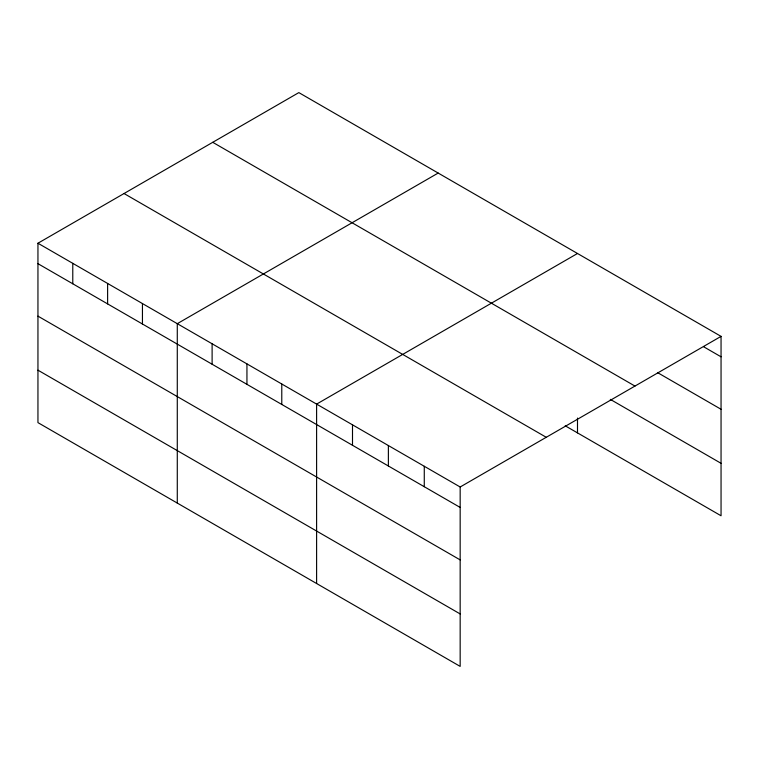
<?xml version="1.0" encoding="UTF-8"?>
<svg xmlns="http://www.w3.org/2000/svg" width="759" height="759" viewBox="0 0 759 759"><rect width="100%" height="100%" fill="white"/><g stroke="black" fill="none" stroke-linecap="round" stroke-linejoin="round"><path stroke-width="1.14" d="M37.95 243.231L460.163 486.993L460.163 666.393L37.95 422.63L37.95 243.231L298.837 92.607L721.05 336.37L721.05 515.769L565.208 425.79M438.171 173.052L177.283 323.676L177.283 503.075M577.495 253.487L316.607 404.111L316.607 583.519M460.163 486.993L721.05 336.37M703.621 346.749L721.05 356.815M657.474 372.565L721.05 409.272M212.748 142.312L634.96 386.075M610.312 399.376L721.05 463.313M124.04 193.526L546.252 437.288M37.95 263.677L460.163 507.439M37.95 316.133L460.163 559.895M37.95 370.174L460.163 613.936M577.495 418.067L577.495 432.886M424.272 466.273L424.272 486.718M388.38 445.552L388.38 465.998M352.499 424.831L352.499 445.277M281.779 384.007L281.779 404.452M246.941 363.893L246.941 384.339M212.112 343.78L212.112 364.225M142.445 303.562L142.445 324.008M107.617 283.449L107.617 303.894M72.779 263.345L72.779 283.79"/></g></svg>
